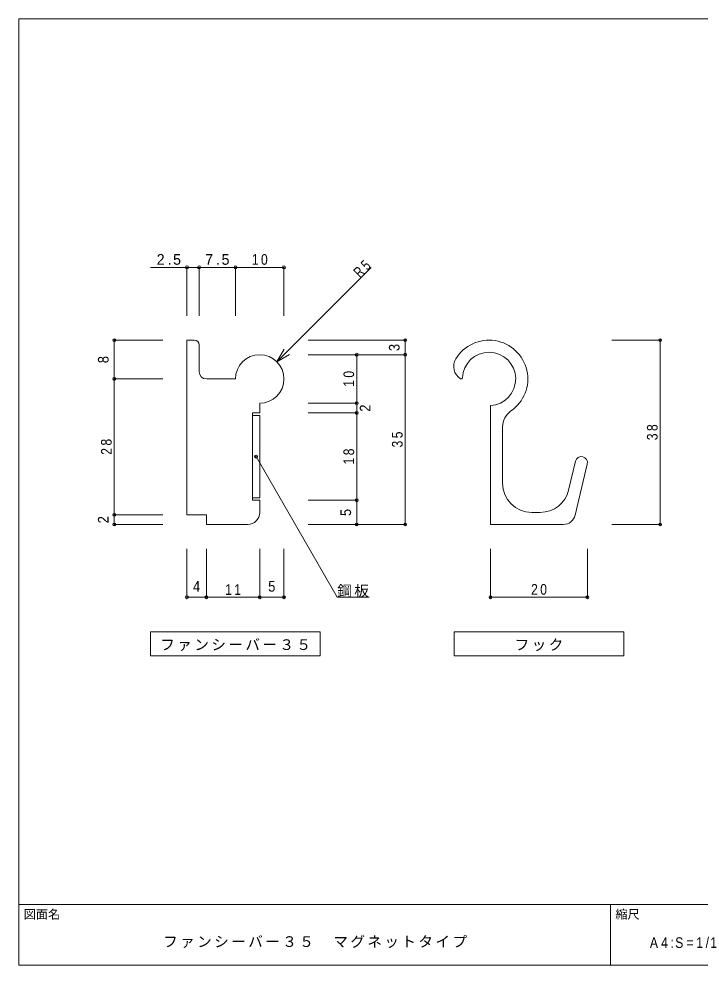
# Model space of a CAD drawing. Units: millimetres at full size, sheet at 1:1. Extents: x -141 to 141, y -98 to 98.
# Drawn here: x -141 to -0.5, y -97.5 to 97.5 of the extents above; entities that cross this region are included whole.
import ezdxf
from ezdxf.enums import TextEntityAlignment as Align

# ---------------------------------------------------------------- set-up
doc = ezdxf.new("R2010")
doc.units = ezdxf.units.MM
doc.header["$PDMODE"] = 32
doc.header["$PDSIZE"] = 0.6
for name, color, linetype, lineweight in [('0-0_ＫＢ製品', 2, 'Continuous', 9), ('0-3_寸法', 4, 'Continuous', 9), ('0-4_引出線字', 4, 'Continuous', 9), ('0-5_文字', 7, 'Continuous', 9), ('0-8_他製品', 7, 'Continuous', 9), ('0-A_ベース', 3, 'Continuous', 9), ('F-0_図面枠', 5, 'Continuous', 9), ('F-5_F-5ﾚｲﾔ', 7, 'Continuous', 9)]:
    doc.layers.add(name, color=color, linetype=linetype, lineweight=lineweight)
doc.styles.add('HGｺﾞｼｯｸM', font='')
doc.styles.get('HGｺﾞｼｯｸM').set_extended_font_data('HGｺﾞｼｯｸM')

msp = doc.modelspace()

# ---------------------------------------------------------------- linework, layer by layer
at = {"layer": '0-0_ＫＢ製品'}
for p, q in [((-104.842, 31.3), (-106.342, 31.3)), ((-103.842, 24.8), (-103.842, 30.3)), ((-102.342, 23.3), (-96.342, 23.3)), ((-91.342, -4.2), (-91.342, -1.7)), ((-93.842, -6.7), (-102.342, -6.7))]:
    msp.add_line(p, q, dxfattribs=at)
for points in [[(-106.342, 31.3), (-106.342, -4.7), (-102.342, -4.7), (-102.342, -6.7)], [(-91.342, -1.7), (-92.842, -1.7), (-92.842, 16.3), (-91.342, 16.3), (-91.342, 18.3)]]:
    msp.add_lwpolyline(points, dxfattribs=at)
for centre, radius, start, end in [((-104.842, 30.3), 1, 0, 90), ((-91.342, 23.3), 5, 270, 180), ((-102.342, 24.8), 1.5, 180, 270), ((-93.842, -4.2), 2.5, 270, 0)]:
    msp.add_arc(centre, radius, start, end, dxfattribs=at)
at = {"layer": '0-3_寸法'}
for p, q in [((-113.842, 46.3), (-103.842, 46.3)), ((-106.342, 46.3), (-106.342, 36.3)), ((-103.842, 46.3), (-103.842, 36.3)), ((-103.842, 46.3), (-96.342, 46.3)), ((-96.342, 46.3), (-96.342, 36.3)), ((-96.342, 46.3), (-86.342, 46.3)), ((-86.342, 46.3), (-86.342, 36.3)), ((-121.342, 31.3), (-121.342, 23.3)), ((-121.342, 31.3), (-111.342, 31.3)), ((-61.342, 31.3), (-81.342, 31.3)), ((-61.342, 28.3), (-61.342, 31.3)), ((-8.758, 31.3), (-18.758, 31.3)), ((-8.758, -6.7), (-8.758, 31.3)), ((-71.342, 28.3), (-81.342, 28.3)), ((-71.342, 18.3), (-71.342, 28.3)), ((-61.342, 28.3), (-71.342, 28.3)), ((-61.342, -6.7), (-61.342, 28.3)), ((-121.342, 23.3), (-111.342, 23.3)), ((-121.342, 23.3), (-121.342, -4.7)), ((-71.342, 18.3), (-81.342, 18.3)), ((-71.342, 16.3), (-71.342, 18.3)), ((-71.342, 16.3), (-81.342, 16.3)), ((-71.342, -1.7), (-71.342, 16.3)), ((-71.342, -1.7), (-81.342, -1.7)), ((-71.342, -6.7), (-71.342, -1.7)), ((-121.342, -4.7), (-111.342, -4.7)), ((-121.342, -4.7), (-121.342, -6.7)), ((-121.342, -6.7), (-111.342, -6.7)), ((-71.342, -6.7), (-81.342, -6.7)), ((-61.342, -6.7), (-71.342, -6.7)), ((-8.758, -6.7), (-18.758, -6.7)), ((-106.342, -21.7), (-106.342, -11.7)), ((-102.342, -21.7), (-102.342, -11.7)), ((-91.342, -21.7), (-91.342, -11.7)), ((-86.342, -21.7), (-86.342, -11.7)), ((-43.758, -21.7), (-43.758, -11.7)), ((-23.758, -21.7), (-23.758, -11.7)), ((-106.342, -21.7), (-102.342, -21.7)), ((-102.342, -21.7), (-91.342, -21.7)), ((-91.342, -21.7), (-86.342, -21.7)), ((-43.758, -21.7), (-23.758, -21.7))]:
    msp.add_line(p, q, dxfattribs=at)
for p in [(-106.342, 46.3), (-103.842, 46.3), (-96.342, 46.3), (-86.342, 46.3), (-121.342, 31.3), (-61.342, 31.3), (-8.758, 31.3), (-71.342, 28.3), (-61.342, 28.3), (-121.342, 23.3), (-71.342, 18.3), (-71.342, 16.3), (-71.342, -1.7), (-121.342, -4.7), (-121.342, -6.7), (-71.342, -6.7), (-61.342, -6.7), (-8.758, -6.7), (-106.342, -21.7), (-102.342, -21.7), (-91.342, -21.7), (-86.342, -21.7), (-43.758, -21.7), (-23.758, -21.7)]:
    msp.add_point(p, dxfattribs=at)
at = {"layer": '0-4_引出線字'}
for p, q in [((-87.806, 26.836), (-68.342, 46.3)), ((-87.806, 26.836), (-86.306, 29.434)), ((-87.806, 26.836), (-85.208, 28.336)), ((-92.092, 7.3), (-75.348, -21.7)), ((-68.795, -21.7), (-75.348, -21.7))]:
    msp.add_line(p, q, dxfattribs=at)
msp.add_point((-92.092, 7.3), dxfattribs=at)
at = {"layer": '0-5_文字'}
for points in [[(-113.842, -33.8), (-78.842, -33.8), (-78.842, -28.8), (-113.842, -28.8)], [(-51.258, -33.8), (-16.258, -33.8), (-16.258, -28.8), (-51.258, -28.8)]]:
    msp.add_lwpolyline(points, close=True, dxfattribs=at)
at = {"layer": '0-8_他製品'}
for p, q in [((-92.842, 15.8), (-91.342, 15.8)), ((-91.342, -1.2), (-91.342, 15.8)), ((-91.342, -1.2), (-92.842, -1.2))]:
    msp.add_line(p, q, dxfattribs=at)
at = {"layer": '0-A_ベース'}
for p, q in [((-43.758, 17.808), (-43.758, -6.7)), ((-41.258, 1.8), (-41.258, 13.413)), ((-27.636, 0.411), (-26.224, 6.339)), ((-26.301, -4.779), (-23.792, 5.761)), ((-33.473, -4.2), (-35.258, -4.2)), ((-28.733, -6.7), (-43.758, -6.7))]:
    msp.add_line(p, q, dxfattribs=at)
for centre, radius, start, end in [((-44.058, 23.3), 8, 304.51811, 148.94137), ((-48.342, 25.88), 3, 148.94137, 237.89957), ((-44.058, 23.3), 5.5, 273.12678, 177.50809), ((-49.803, 23.55), 0.25, 237.89957, 357.50809), ((-37.258, 13.413), 4, 124.51811, 180), ((-25.008, 6.05), 1.25, 346.61086, 166.61086), ((-35.258, 1.8), 6, 180, 270), ((-33.473, 1.8), 6, 270, 346.61086), ((-28.733, -4.2), 2.5, 270, 346.61086)]:
    msp.add_arc(centre, radius, start, end, dxfattribs=at)
at = {"layer": 'F-0_図面枠'}
for p, q in [((-141, 97.5), (141, 97.5)), ((-141, -97.5), (-141, 97.5)), ((-141, -85), (141, -85)), ((-19, -97.5), (-19, -85)), ((141, -97.5), (-141, -97.5))]:
    msp.add_line(p, q, dxfattribs=at)

# ---------------------------------------------------------------- texts
at = {"layer": '0-3_寸法', "color": 7, "style": 'HGｺﾞｼｯｸM', "width": 0.9}
for s, p in [('3', (-61.842, 29.05)), ('8', (-121.842, 26.55)), ('2', (-67.842, 16.55)), ('5', (-71.842, -4.95)), ('2', (-121.842, -6.45))]:
    msp.add_text(s, height=2.199, rotation=90, dxfattribs=at).set_placement(p, align=Align.BOTTOM_LEFT)
for s, p in [('4', (-105.092, -21.2)), ('5', (-89.592, -21.2))]:
    msp.add_text(s, height=2.199, dxfattribs=at).set_placement(p, align=Align.BOTTOM_LEFT)
at = {"layer": '0-3_寸法', "color": 7, "char_height": 2.199, "attachment_point": 7, "style": 'HGｺﾞｼｯｸM'}
for s, insert in [('\\T1.38;2.5', (-112.592, 46.8)), ('\\T1.38;7.5', (-102.592, 46.8)), ('\\T1.36;\\W0.85;10', (-92.967, 46.8)), ('\\T1.36;\\W0.85;11', (-98.467, -21.2)), ('\\T1.36;\\W0.85;20', (-35.383, -21.2))]:
    msp.add_mtext(s, dxfattribs=dict(at, insert=insert))
at = {"layer": '0-3_寸法', "color": 7, "char_height": 2.199, "attachment_point": 7, "rotation": 90, "style": 'HGｺﾞｼｯｸM'}
for s, insert in [('\\T1.36;\\W0.85;10', (-71.842, 21.675)), ('\\T1.36;\\W0.85;38', (-9.258, 10.675)), ('\\T1.36;\\W0.85;35', (-61.842, 9.175)), ('\\T1.36;\\W0.85;28', (-121.842, 7.675)), ('\\T1.36;\\W0.85;18', (-71.842, 5.675))]:
    msp.add_mtext(s, dxfattribs=dict(at, insert=insert))
at = {"layer": '0-4_引出線字', "color": 7, "insert": (-75.348, -21.7), "char_height": 2.199, "attachment_point": 7, "style": 'HGｺﾞｼｯｸM'}
msp.add_mtext('\\T1.17;鋼板', dxfattribs=at)
at = {"layer": '0-5_文字', "insert": (-70.64, 44.002), "char_height": 2.199, "attachment_point": 7, "rotation": 45, "style": 'HGｺﾞｼｯｸM'}
msp.add_mtext('\\T1.36;\\W0.75;R5', dxfattribs=at)
at = {"layer": '0-5_文字', "char_height": 2.199, "attachment_point": 7, "style": 'HGｺﾞｼｯｸM'}
for s, insert in [('\\T1.17;ファンシーバー３５', (-111.842, -32.8)), ('\\T1.17;フック', (-38.758, -32.8))]:
    msp.add_mtext(s, dxfattribs=dict(at, insert=insert))
at = {"layer": 'F-0_図面枠', "color": 7, "style": 'HGｺﾞｼｯｸM'}
msp.add_text('図面名', height=1.833, dxfattribs=at).set_placement((-140, -88.5), align=Align.BOTTOM_LEFT)
at = {"layer": 'F-5_F-5ﾚｲﾔ', "style": 'HGｺﾞｼｯｸM'}
msp.add_text('縮尺', height=1.833, dxfattribs=at).set_placement((-18, -88.5), align=Align.BOTTOM_LEFT)
at = {"layer": 'F-5_F-5ﾚｲﾔ', "char_height": 2.199, "attachment_point": 7, "style": 'HGｺﾞｼｯｸM'}
for s, insert in [('\\T1.17;ファンシーバー３５\u3000マグネットタイプ', (-111.25, -94)), ('\\T1.39;\\W0.85;A4:S=1/1', (-10.875, -94))]:
    msp.add_mtext(s, dxfattribs=dict(at, insert=insert))

doc.saveas('drawing.dxf')
